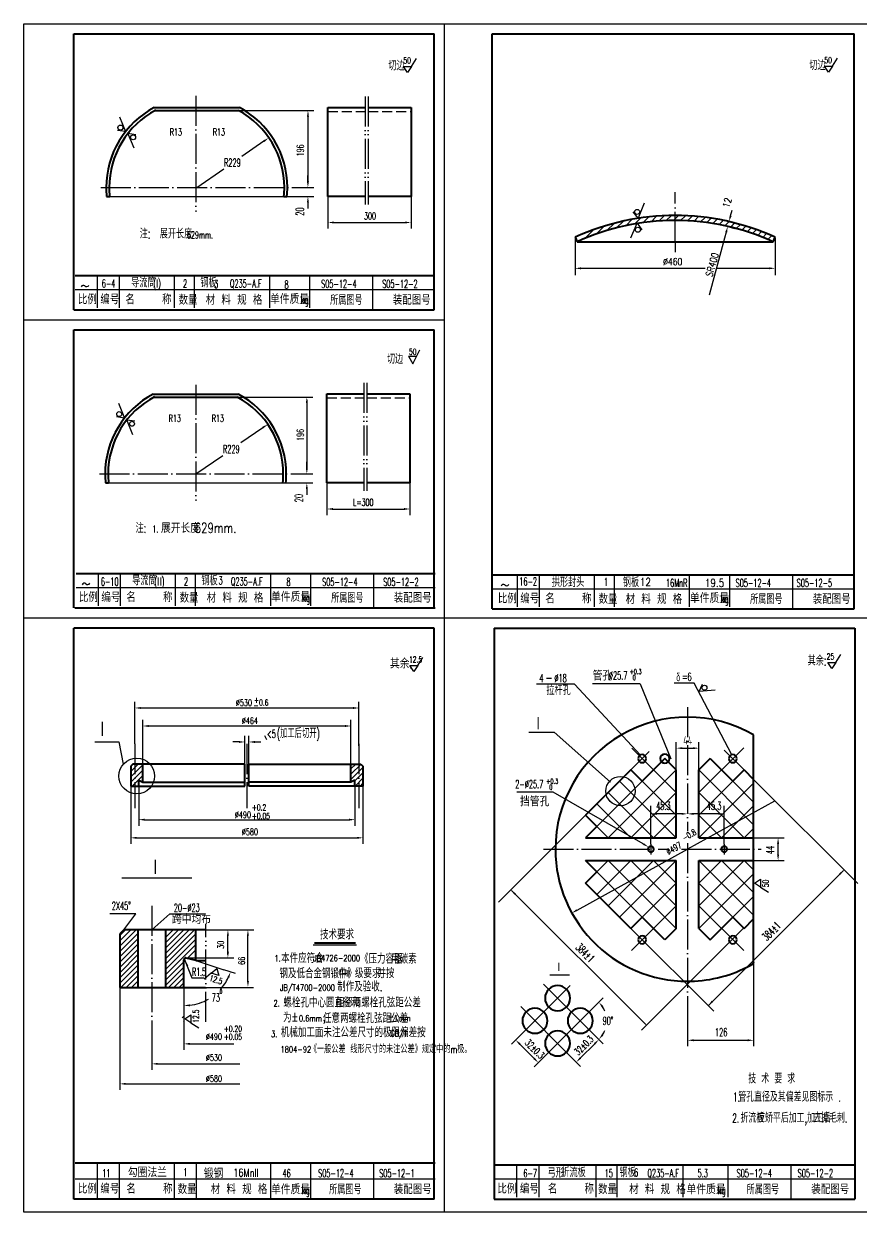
# Model space of a CAD drawing. Extents: x 0 to 2425, y 6 to 1194.
# Drawn here: x 743 to 1161, y 600 to 1194 of the extents above; entities that cross this region are included whole.
import ezdxf
from ezdxf.enums import TextEntityAlignment as Align

# ---------------------------------------------------------------- set-up
doc = ezdxf.new("R2010")
doc.units = 0
doc.header["$MEASUREMENT"] = 0
for name, pattern in [('SDHS', [21, 15, -2, 0, -2, 0, -2]), ('XS', [7, 5, -2]), ('ZHXS', [19, 15, -2, 0, -2])]:
    doc.linetypes.add(name, pattern=pattern)
doc.layers.get('0').update_dxf_attribs({"linetype": 'CONTINUOUS'})
doc.layers.get('Defpoints').update_dxf_attribs({"linetype": 'CONTINUOUS'})
for name, color, linetype in [('1', 7, 'ZHXS'), ('2', 7, 'SDHS'), ('3', 7, 'XS'), ('4', 7, 'CONTINUOUS'), ('5', 7, 'CONTINUOUS'), ('FRAME', 1, 'CONTINUOUS')]:
    doc.layers.add(name, color=color, linetype=linetype)
doc.styles.add('9', font='greekc', dxfattribs={"width": 0.6})
doc.styles.add('HZ', font='txt', dxfattribs={"width": 0.65, "bigfont": 'hztxt'})
doc.styles.add('HZ1', font='txt', dxfattribs={"width": 0.6, "bigfont": 'hztxt'})
doc.styles.add('ROMANC', font='txt', dxfattribs={"width": 0.75, "bigfont": 'hztxt'})
doc.styles.get("Standard").update_dxf_attribs({"font": 'isocp.shx', "width": 0.707, "bigfont": 'hztxt.shx'})
doc.dimstyles.get("Standard").update_dxf_attribs({"dimtxt": 0.18, "dimasz": 0.18, "dimexe": 0.18, "dimexo": 0.0625, "dimgap": 0.09, "dimtad": 0, "dimtih": 1, "dimtoh": 1, "dimdec": 4, "dimzin": 0, "dimdsep": 46, "dimtxsty": 'Standard', "dimcen": 0.09, "dimadec": 0, "dimazin": 0, "dimtfac": 1, "dimtdec": 4, "dimtofl": 0, "dimtmove": 0, "dimatfit": 3, "dimfxl": 0, "dimtolj": 1, "dimtzin": 0, "dimarcsym": 0})

# ---------------------------------------------------------------- blocks, each defined once
blk = doc.blocks.new('*D66')
at = {"color": 0, "lineweight": -2}
for p, q in [((1068.83, 821.04), (1068.83, 834.94)), ((1071.83, 831.94), (1077.15, 831.94)), ((1080.15, 821.04), (1080.15, 834.94))]:
    blk.add_line(p, q, dxfattribs=at)
at = {"color": 0}
for points in [[(1071.83, 832.44), (1071.83, 831.44), (1068.83, 831.94)], [(1077.15, 832.44), (1077.15, 831.44), (1080.15, 831.94)]]:
    blk.add_solid(points, dxfattribs=at)
at = {"layer": 'Defpoints', "color": 0}
for p in [(1080.15, 831.94), (1068.83, 821.04), (1080.15, 821.04)]:
    blk.add_point(p, dxfattribs=at)
at = {"color": 0, "insert": (1074.62, 835.88), "char_height": 4, "attachment_point": 5}
blk.add_mtext('\\A1;44', dxfattribs=at)
blk = doc.blocks.new('TK-10')
at = {"style": '9', "width": 0.6}
blk.add_text('d', height=4, dxfattribs=at).set_placement((1, 1.5))
blk = doc.blocks.new('V0')
for p, q in [((4, 7), (0, 0)), ((0, 0), (-2, 3.5))]:
    blk.add_line(p, q)
blk.add_circle((0, 3.25), 1.25)
blk = doc.blocks.new('BL')
at = {"layer": '5'}
for centre, radius, start, end in [((1.27, -0.34), 1.12, 49.07788, 162.09786), ((2.91, 1.38), 1.26, 223.92906, 329.5545)]:
    blk.add_arc(centre, radius, start, end, dxfattribs=at)
blk = doc.blocks.new('*X58')
at = {"color": 0}
for p, q in [((710.78, 406.72), (714.15, 410.1)), ((715.4, 407.81), (718.58, 410.99)), ((719.79, 408.66), (722.8, 411.67)), ((723.98, 409.32), (726.85, 412.19)), ((728, 409.8), (730.75, 412.56)), ((731.86, 410.13), (734.52, 412.79)), ((735.6, 410.33), (738.17, 412.9)), ((739.21, 410.41), (741.71, 412.9)), ((742.72, 410.38), (745.14, 412.8)), ((746.13, 410.25), (748.49, 412.61)), ((749.44, 410.03), (751.75, 412.34)), ((752.67, 409.73), (754.93, 411.98)), ((755.82, 409.34), (758.03, 411.55)), ((758.9, 408.88), (761.07, 411.05)), ((761.91, 408.35), (764.03, 410.48)), ((694.84, 401.39), (699.22, 405.77)), ((700.59, 403.61), (704.54, 407.55)), ((705.87, 405.35), (709.49, 408.97)), ((764.85, 407.76), (766.94, 409.85)), ((767.72, 407.1), (769.78, 409.16)), ((770.54, 406.38), (772.57, 408.41)), ((773.29, 405.6), (775.3, 407.6)), ((775.99, 404.76), (777.98, 406.75)), ((778.64, 403.88), (780.6, 405.84)), ((781.24, 402.94), (783.18, 404.88)), ((783.79, 401.95), (785.71, 403.87)), ((786.29, 400.91), (788.19, 402.81))]:
    blk.add_line(p, q, dxfattribs=at)
blk = doc.blocks.new('V3Z')
for p, q in [((2, 2.5), (4.5, 6.5)), ((-2, 2.5), (2, 2.5)), ((0, -0.5), (-2, 2.5)), ((2, 2.5), (0, -0.5))]:
    blk.add_line(p, q)
at = {"style": 'HZ', "width": 0.6}
blk.add_text('12.5', height=3, dxfattribs=at).set_placement((-2.5, 4))
blk = doc.blocks.new('*X55')
at = {"color": 0}
for p, q in [((582, 547.53), (584.47, 550)), ((582, 544.88), (587.06, 549.94)), ((582, 542.23), (588, 548.23)), ((584, 541.57), (588, 545.57)), ((584.08, 539), (588, 542.92)), ((586.73, 539), (588, 540.27))]:
    blk.add_line(p, q, dxfattribs=at)
blk = doc.blocks.new('*X56')
at = {"color": 0}
for p, q in [((472, 546.25), (475.75, 550)), ((472, 548.9), (473.1, 550)), ((472, 543.59), (478, 549.59)), ((472, 540.94), (478, 546.94)), ((472.71, 539), (478, 544.29)), ((477.57, 541.21), (478, 541.64)), ((475.36, 539), (476, 539.64))]:
    blk.add_line(p, q, dxfattribs=at)

msp = doc.modelspace()

# ---------------------------------------------------------------- linework, layer by layer
for p, q in [((743, 1194), (1584, 1194)), ((743, 897), (743, 1194)), ((953, 1194), (953, 897)), ((936.57651, 1172.66745), (939.07651, 1176.66745)), ((1146.82921, 1172.81408), (1149.32921, 1176.81408)), ((934.57651, 1169.66745), (932.57651, 1172.66745)), ((932.57651, 1172.66745), (936.57651, 1172.66745)), ((936.57651, 1172.66745), (934.57651, 1169.66745)), ((1144.82921, 1169.81408), (1142.82921, 1172.81408)), ((1142.82921, 1172.81408), (1146.82921, 1172.81408)), ((1146.82921, 1172.81408), (1144.82921, 1169.81408)), ((850.27847, 1150.62932), (887.87731, 1150.62932)), ((884.91418, 1149.12932), (884.91418, 1115.17489)), ((862.95248, 1135.32104), (851.93242, 1127.71565)), ((829.41418, 1112.17489), (842.90332, 1121.4843)), ((884.91418, 1115.17489), (884.91418, 1118.17489)), ((829.32418, 1112.17489), (829.50418, 1112.17489)), ((829.41418, 1112.08489), (829.41418, 1112.26489)), ((879.41418, 1112.17489), (887.91418, 1112.17489)), ((879.41418, 1112.17489), (887.91418, 1112.17489)), ((784.38849, 1107.67489), (874.43987, 1107.67489)), ((874.43987, 1107.67489), (872.91418, 1107.67489)), ((874.43987, 1107.67489), (887.91418, 1107.67489)), ((894.91418, 1107.67489), (894.91418, 1091.67489)), ((936.41418, 1107.67489), (936.41418, 1091.67489)), ((884.91418, 1104.67489), (884.91418, 1101.67489)), ((897.91418, 1094.67489), (933.41418, 1094.67489)), ((1093.01147, 1086.8633), (1085.30065, 1058.27265)), ((779.65708, 1067.94735), (779.65708, 1052)), ((790.65708, 1067.94735), (790.65708, 1052)), ((818.15708, 1067.94735), (818.15708, 1052)), ((828.15708, 1067.94735), (828.15708, 1052)), ((865.65708, 1067.94735), (865.65708, 1052)), ((885.65708, 1067.94735), (885.65708, 1052)), ((917.15708, 1067.94735), (917.15708, 1051)), ((948, 1060.94735), (768.65708, 1060.94735)), ((743, 1046), (953, 1046)), ((935.10151, 1027.83174), (938.86483, 1027.83174)), ((935.10151, 1027.83174), (937.36483, 1024.06543)), ((937.36483, 1024.06543), (940.86483, 1031.06543)), ((850.10643, 1007.43316), (887.36483, 1007.43316)), ((884.36483, 1005.93316), (884.36483, 971.97872)), ((862.40313, 992.12488), (851.38307, 984.51948)), ((828.86483, 968.97872), (842.35397, 978.28813)), ((884.36483, 971.97872), (884.36483, 974.97872)), ((828.77483, 968.97872), (828.95483, 968.97872)), ((828.86483, 968.88872), (828.86483, 969.06872)), ((878.86483, 968.97872), (887.36483, 968.97872)), ((878.86483, 968.97872), (887.36483, 968.97872)), ((783.83914, 964.47872), (873.89052, 964.47872)), ((873.89052, 964.47872), (887.36483, 964.47872)), ((894.36483, 964.47872), (894.36483, 948.47872)), ((935.86483, 964.47872), (935.86483, 948.47872)), ((884.36483, 961.47872), (884.36483, 958.47872)), ((897.36483, 951.47872), (932.86483, 951.47872)), ((780.15708, 919.06762), (780.15708, 903.12027)), ((791.15708, 919.06762), (791.15708, 903.12027)), ((818.65708, 919.06762), (818.65708, 903.12027)), ((828.65708, 919.06762), (828.65708, 903.12027)), ((866.15708, 919.06762), (866.15708, 903.12027)), ((886.15708, 919.06762), (886.15708, 903.12027)), ((917.65708, 919.06762), (917.65708, 902.12027)), ((989.38569, 918.44735), (989.38569, 902.5)), ((1000.38569, 918.44735), (1000.38569, 902.5)), ((1027.88569, 918.44735), (1027.88569, 902.5)), ((1037.88569, 918.44735), (1037.88569, 902.5)), ((1075.38569, 918.44735), (1075.38569, 902.5)), ((1095.38569, 918.44735), (1095.38569, 902.5)), ((1126.88569, 918.44735), (1126.88569, 901.5)), ((948.5, 912.06762), (769.15708, 912.06762)), ((1157.7286, 911.44735), (977, 911.44735)), ((743, 600), (743, 897)), ((953, 897), (953, 600)), ((1146.49118, 871.76712), (1144.49118, 874.76712)), ((1144.49118, 874.76712), (1148.49118, 874.76712)), ((1148.49118, 874.76712), (1146.49118, 871.76712)), ((1148.49118, 874.76712), (1150.99118, 878.76712)), ((1018.02671, 863.94325), (998.99118, 863.94325)), ((1003.99118, 866.94325), (1006.49118, 866.94325)), ((1051, 828.5), (1018.02671, 863.94325)), ((1027.06858, 864.23614), (1050.87174, 864.23614)), ((1066.29879, 826.40519), (1050.99118, 863.94325)), ((1077.83505, 864.44555), (1067.83505, 864.44555)), ((1096.5, 829), (1077.83505, 864.44555)), ((798.40389, 834.02702), (798.40389, 855.02702)), ((801.40389, 852.02702), (907.40389, 852.02702)), ((910.40389, 833.02702), (910.40389, 855.02702)), ((802.40389, 824.02702), (802.40389, 846.02702)), ((906.40389, 824.02702), (906.40389, 846.02702)), ((805.40389, 843.02702), (903.40389, 843.02702)), ((853.40389, 824.02702), (853.40389, 838.02702)), ((855.40389, 824.02702), (855.40389, 838.02702)), ((864.40389, 836.02702), (863.40389, 838.02702)), ((995.30519, 839.94325), (1007.80519, 839.94325)), ((1036, 815), (1007.80519, 839.94325)), ((778.40389, 835.02702), (790.40389, 835.02702)), ((790.40389, 835.02702), (792.63466, 823.87318)), ((850.40389, 835.02702), (847.40389, 835.02702)), ((858.40389, 835.02702), (861.40389, 835.02702)), ((1046.62391, 831.93793), (1068.83432, 809.72752)), ((1080.14803, 809.72752), (1102.55169, 832.13117)), ((1055.3993, 830.23361), (1046.20691, 821.04123)), ((1092.81668, 831), (1102.77545, 821.04123)), ((906.40389, 815.02702), (906.40389, 824.02702)), ((906.40389, 815.02702), (906.40389, 824.02702)), ((1068.83432, 821.04123), (1034.8932, 787.1001)), ((1107.49118, 793.69808), (1080.14803, 821.04123)), ((796.40389, 814.02702), (796.40389, 784.12956)), ((1051.86376, 815.38437), (1029.23634, 792.75695)), ((1040.55005, 815.38437), (1068.83432, 787.1001)), ((1051.86376, 815.38437), (1068.83432, 798.41381)), ((1080.14803, 798.41381), (1097.1186, 815.38437)), ((1080.14803, 787.1001), (1107.49118, 814.44325)), ((1107.49118, 805.01179), (1097.1186, 815.38437)), ((1107.49118, 816.3255), (1159.46784, 764.34884)), ((800.40389, 813.66663), (800.40389, 793.20566)), ((908.40389, 813.02702), (908.40389, 793.20566)), ((912.40389, 813.02702), (912.40389, 784.12956)), ((1034.8932, 809.72752), (1057.52062, 787.1001)), ((1068.83432, 809.72752), (1046.20691, 787.1001)), ((1102.77545, 787.1001), (1080.14803, 809.72752)), ((1029.23634, 804.07066), (1046.20691, 787.1001)), ((1056.18598, 783.96123), (1056.18598, 803.13011)), ((1117.95153, 805.42137), (1074.49118, 781.44325)), ((1091.46174, 787.1001), (1107.49118, 803.12954)), ((1092.79637, 783.96123), (1092.79637, 803.13011)), ((803.40389, 796.20566), (905.40389, 796.20566)), ((1023.57949, 798.41381), (980.11807, 754.95239)), ((1057.52062, 787.1001), (1068.83432, 798.41381)), ((1071.49118, 799.11213), (1059.18598, 799.11213)), ((1089.79637, 799.11213), (1077.49118, 799.11213)), ((1080.14803, 798.41381), (1091.46174, 787.1001)), ((1029.23634, 792.75695), (1034.8932, 787.1001)), ((1102.77545, 787.1001), (1107.49118, 791.81583)), ((799.40389, 787.12956), (909.40389, 787.12956)), ((1102.77545, 787.1001), (1122.7196, 787.1001)), ((1102.77545, 787.1001), (1122.7196, 787.1001)), ((1019.32978, 751.00937), (1074.49118, 781.44325)), ((1056.18598, 783.96123), (1056.18598, 778.7806)), ((1092.79637, 783.96123), (1092.79637, 778.7806)), ((1119.7196, 778.78639), (1119.7196, 784)), ((1029.23634, 770.12954), (1034.8932, 775.78639)), ((1046.20691, 775.78639), (1029.23634, 758.81583)), ((1034.8932, 775.78639), (1068.83432, 741.84527)), ((1057.52062, 775.78639), (1034.8932, 753.15897)), ((1068.83432, 775.78639), (1040.55005, 747.50212)), ((1046.20691, 775.78639), (1068.83432, 753.15897)), ((1057.52062, 775.78639), (1068.83432, 764.47268)), ((1080.14803, 775.78639), (1107.49118, 748.44325)), ((1102.77545, 775.78639), (1080.14803, 753.15897)), ((1091.46174, 775.78639), (1080.14803, 764.47268)), ((1091.46174, 775.78639), (1107.49118, 759.75695)), ((1102.77545, 775.78639), (1107.49118, 771.07066)), ((1102.77545, 775.78639), (1122.7196, 775.78639)), ((791.94415, 767.15878), (826.94415, 767.15878)), ((1029.23634, 770.12954), (1051.86376, 747.50212)), ((1107.49118, 769.18841), (1080.14803, 741.84527)), ((1085.09295, 703.54501), (1152.38941, 770.84148)), ((1107.99118, 764.44325), (1110.99118, 766.44325)), ((1110.99118, 766.44325), (1110.99118, 762.44325)), ((986.57339, 760.82193), (1053.61986, 693.77546)), ((1068.83432, 764.47268), (1051.86376, 747.50212)), ((1080.14803, 764.47268), (1097.1186, 747.50212)), ((1110.99118, 762.44325), (1107.99118, 764.44325)), ((1110.99118, 762.44325), (1114.99118, 759.94325)), ((1107.49118, 757.8747), (1097.1186, 747.50212)), ((798.94415, 749.15878), (785.94415, 749.15878)), ((792.94415, 741.15878), (798.94415, 749.15878)), ((806.94415, 741.15878), (815.94415, 749.15878)), ((815.94415, 749.15878), (833.5, 749.15878)), ((1068.83432, 753.15897), (1046.43067, 730.75532)), ((1080.14803, 753.15897), (1102.55169, 730.75532)), ((833.94415, 741.15878), (857.94415, 741.15878)), ((842.94415, 741.15878), (847.94415, 741.15878)), ((844.94415, 728.82545), (844.94415, 738.15878)), ((854.94415, 715.5445), (854.94415, 738.15878)), ((1046.20691, 741.84527), (1087.55217, 700.5)), ((1102.54703, 742.07369), (1051.47334, 691)), ((887.53285, 733.72892), (909.19427, 733.72892)), ((822.94415, 727.15878), (826.94415, 717.15878)), ((823.94415, 727.15878), (847.94415, 727.15878)), ((827.94415, 726.15878), (842.94415, 721.15878)), ((1107.49118, 725.05847), (1107.7252, 724.82445)), ((836.58639, 719.55027), (833.02614, 716.45598)), ((836.58639, 719.55027), (839.37611, 721.83444)), ((840.41161, 718.38078), (836.58639, 719.55027)), ((839.37611, 721.83444), (840.41161, 718.38078)), ((848.69415, 719.24211), (842.94415, 721.15878)), ((1107.49118, 724.28557), (1107.49118, 682.94325)), ((826.94415, 717.15878), (832.94415, 717.15878)), ((1015.94236, 713.35417), (993.66849, 691.08031)), ((1026.90251, 689.66609), (1002.50733, 714.06128)), ((1005.70896, 718.63297), (1015.53622, 718.63297)), ((790.94415, 712.28445), (790.94415, 661.15878)), ((822.94415, 712.28445), (822.94415, 681.15878)), ((833.72801, 712.28445), (857.80395, 712.28445)), ((1032.34424, 707.12864), (1027.25607, 702.04046)), ((991.19362, 702.74757), (1015.5888, 678.35238)), ((1004.9822, 679.7666), (1027.25607, 702.04046)), ((822.94415, 697.15878), (822.94415, 697.15878)), ((823.44415, 696.65878), (826.44415, 698.65878)), ((826.44415, 694.65878), (823.44415, 696.65878)), ((826.44415, 698.65878), (826.44415, 694.65878)), ((1074.49118, 695.44325), (1074.49118, 682.94325)), ((826.44415, 694.65878), (830.44415, 692.15878)), ((993.66849, 691.08031), (986.55022, 683.96203)), ((1026.90251, 689.66609), (1032.35657, 684.21203)), ((806.94415, 686.15878), (806.94415, 671.15878)), ((825.94415, 684.15878), (847.94415, 684.15878)), ((990.79286, 683.96203), (997.86393, 676.89097)), ((1021.04286, 677.14097), (1028.11393, 684.21203)), ((1077.49118, 685.94325), (1104.49118, 685.94325)), ((1004.9822, 679.7666), (997.86393, 672.64833)), ((1015.5888, 678.35238), (1021.04286, 672.89833)), ((809.94415, 674.15878), (850.94415, 674.15878)), ((793.94415, 664.15878), (850.94415, 664.15878)), ((779.65708, 624.44735), (779.65708, 606.5)), ((790.65708, 624.44735), (790.65708, 606.5)), ((818.15708, 624.44735), (818.15708, 606.5)), ((829.15708, 624.44735), (829.15708, 606.5)), ((866.15708, 624.44735), (866.15708, 606.5)), ((886.15708, 624.44735), (886.15708, 606.5)), ((917.65708, 624.44735), (917.65708, 606.5)), ((1158, 623.44735), (978.15708, 623.44735)), ((989.15708, 623.44735), (989.15708, 607.5)), ((1000.15708, 623.44735), (1000.15708, 607.5)), ((1028.65708, 623.44735), (1028.65708, 607.5)), ((1039.15708, 623.44735), (1039.15708, 607.5)), ((1072.15708, 623.44735), (1072.15708, 607.5)), ((1094.65708, 623.44735), (1094.65708, 607.5)), ((1126.15708, 623.44735), (1126.15708, 606.5)), ((948.5, 616.44735), (768.65708, 616.44735)), ((1158, 616.44735), (978.15708, 616.44735)), ((1158, 616.44735), (978.15708, 616.44735)), ((1584, 600), (743, 600))]:
    msp.add_line(p, q)
at = {"color": 0, "linetype": 'ByBlock'}
for p, q in [((1095.99644, 1098.00337), (1096.7729, 1100.90115)), ((1093.40736, 1092.96888), (1097.94512, 1091.75299)), ((1094.74313, 1095.23337), (1098.60073, 1094.19973)), ((1018.30065, 1087.21015), (1018.30065, 1068.27265)), ((1093.78793, 1089.76107), (1093.01147, 1086.8633)), ((1118.30065, 1087.21015), (1118.30065, 1068.27265)), ((1021.30065, 1071.77265), (1083.30065, 1071.77265)), ((1089.30065, 1071.77265), (1115.30065, 1071.77265))]:
    msp.add_line(p, q, dxfattribs=at)
at = {"color": 0}
for p, q in [((1007.30792, 810), (989.27481, 810)), ((1052.39986, 784.04867), (1007.30792, 810)), ((790.94415, 732.99063), (799.1123, 741.15878)), ((790.94415, 735.64228), (796.46065, 741.15878)), ((790.94415, 738.29393), (793.809, 741.15878)), ((790.94415, 730.33897), (799.94415, 739.33897)), ((790.94415, 727.68732), (799.94415, 736.68732)), ((813.94415, 726.82247), (828.28046, 741.15878)), ((813.94415, 729.47412), (825.62881, 741.15878)), ((813.94415, 732.12577), (822.97716, 741.15878)), ((813.94415, 734.77742), (820.32551, 741.15878)), ((813.94415, 737.42907), (817.67386, 741.15878)), ((813.94415, 724.17082), (828.94415, 739.17082)), ((790.94415, 725.03567), (799.94415, 734.03567)), ((790.94415, 722.38402), (799.94415, 731.38402)), ((813.94415, 721.51917), (828.94415, 736.51917)), ((813.94415, 718.86752), (828.94415, 733.86752)), ((824.69848, 726.9702), (828.94415, 731.21587)), ((790.94415, 719.73237), (799.94415, 728.73237)), ((790.94415, 717.08072), (799.94415, 726.08072)), ((813.94415, 716.21587), (822.94415, 725.21587)), ((790.94415, 714.42907), (799.94415, 723.42907)), ((790.94415, 711.77742), (799.94415, 720.77742)), ((813.94415, 713.56422), (822.94415, 722.56422)), ((815.31603, 712.28445), (822.94415, 719.91257)), ((794.10283, 712.28445), (799.94415, 718.12577)), ((796.75448, 712.28445), (799.94415, 715.47412)), ((799.40613, 712.28445), (799.94415, 712.82247)), ((817.96769, 712.28445), (822.94415, 717.26092)), ((820.61934, 712.28445), (822.94415, 714.60927)), ((822.14531, 697.15878), (822.94415, 697.95762)), ((822.79696, 695.15878), (822.94415, 695.30597))]:
    msp.add_line(p, q, dxfattribs=at)
at = {"const_width": 0.5}
for points in [[(768, 1189), (948, 1189)], [(873.89052, 964.47872), (872.36483, 964.47872)], [(978, 606.5), (1158, 606.5)], [(978, 606.5), (1158, 606.5)]]:
    msp.add_lwpolyline(points, dxfattribs=at)
for points in [[(808.54988, 1150.62932, 0, 0.5, 0), (809.91418, 1147.67489, 0, 0, 0), (814.91418, 1137.17489, 0, 0, 0), (821.91418, 1137.17489, 0, 0, 0)], [(850.27847, 1150.62932, 0, 0.5, 0), (848.91418, 1147.67489, 0, 0, 0), (843.91418, 1137.17489, 0, 0, 0), (836.91418, 1137.17489, 0, 0, 0)], [(808.00053, 1007.43316, 0, 0.5, 0), (809.36483, 1004.47872, 0, 0, 0), (814.36483, 993.97872, 0, 0, 0), (821.36483, 993.97872, 0, 0, 0)], [(849.72912, 1007.43316, 0, 0.5, 0), (848.36483, 1004.47872, 0, 0, 0), (843.36483, 993.97872, 0, 0, 0), (836.36483, 993.97872, 0, 0, 0)], [(824.94415, 723.15878, 0.5, 0, 0), (822.94415, 727.15878, 0, 0, 0)]]:
    msp.add_lwpolyline(points, format="xyseb")
msp.add_lwpolyline([(1584, 897), (743, 897)])
for centre, radius in [((799.40389, 818.02702), 8.94427), ((1041, 810.5), 7.30091)]:
    msp.add_circle(centre, radius)
for centre, radius, start, end in [((822.94415, 727.82545), 24.58545, 317.59706426, 334.56928156), ((822.94415, 727.82545), 24.58545, 276.99576961, 299.88071051), ((1020.89211, 695.6765), 13.19577, 21.7717204, 31.94583852), ((1020.89211, 695.6765), 13.19577, 328.05416148, 338.2282796)]:
    msp.add_arc(centre, radius, start, end)
for points in [[(885.41418, 1147.52382), (884.41418, 1147.52382), (884.91418, 1150.52382)], [(862.66848, 1135.73256), (863.23649, 1134.90953), (865.42156, 1137.02505)], [(885.41418, 1115.17489), (884.41418, 1115.17489), (884.91418, 1112.17489)], [(885.41418, 1115.17489), (884.41418, 1115.17489), (884.91418, 1112.17489)], [(885.41418, 1104.67489), (884.41418, 1104.67489), (884.91418, 1107.67489)], [(897.91418, 1094.17489), (897.91418, 1095.17489), (894.91418, 1094.67489)], [(933.41418, 1094.17489), (933.41418, 1095.17489), (936.41418, 1094.67489)], [(884.86483, 1004.43316), (883.86483, 1004.43316), (884.36483, 1007.43316)], [(862.11913, 992.53639), (862.68714, 991.71336), (864.87221, 993.82889)], [(884.86483, 971.97872), (883.86483, 971.97872), (884.36483, 968.97872)], [(884.86483, 971.97872), (883.86483, 971.97872), (884.36483, 968.97872)], [(884.86483, 961.47872), (883.86483, 961.47872), (884.36483, 964.47872)], [(897.36483, 950.97872), (897.36483, 951.97872), (894.36483, 951.47872)], [(932.86483, 950.97872), (932.86483, 951.97872), (935.86483, 951.47872)], [(801.40389, 851.52702), (801.40389, 852.52702), (798.40389, 852.02702)], [(907.40389, 851.52702), (907.40389, 852.52702), (910.40389, 852.02702)], [(805.40389, 842.52702), (805.40389, 843.52702), (802.40389, 843.02702)], [(903.40389, 842.52702), (903.40389, 843.52702), (906.40389, 843.02702)], [(850.40389, 834.52702), (850.40389, 835.52702), (853.40389, 835.02702)], [(858.40389, 834.52702), (858.40389, 835.52702), (855.40389, 835.02702)], [(803.40389, 795.70566), (803.40389, 796.70566), (800.40389, 796.20566)], [(905.40389, 795.70566), (905.40389, 796.70566), (908.40389, 796.20566)], [(1059.18598, 799.61213), (1059.18598, 798.61213), (1056.18598, 799.11213)], [(1071.49118, 799.61213), (1071.49118, 798.61213), (1074.49118, 799.11213)], [(1077.49118, 799.61213), (1077.49118, 798.61213), (1074.49118, 799.11213)], [(1089.79637, 799.61213), (1089.79637, 798.61213), (1092.79637, 799.11213)], [(799.40389, 786.62956), (799.40389, 787.62956), (796.40389, 787.12956)], [(909.40389, 786.62956), (909.40389, 787.62956), (912.40389, 787.12956)], [(1120.2196, 784.1001), (1119.2196, 784.1001), (1119.7196, 787.1001)], [(1120.2196, 778.78639), (1119.2196, 778.78639), (1119.7196, 775.78639)], [(1150.91454, 768.6595), (1150.20743, 769.3666), (1152.6823, 771.13437)], [(988.04827, 758.63995), (988.75537, 759.34705), (986.2805, 761.11482)], [(1019.57132, 750.57158), (1019.08825, 751.44716), (1016.70305, 749.56014)], [(845.44415, 738.15878), (844.44415, 738.15878), (844.94415, 741.15878)], [(855.44415, 738.15878), (854.44415, 738.15878), (854.94415, 741.15878)], [(845.44415, 730.15878), (844.44415, 730.15878), (844.94415, 727.15878)], [(844.68359, 717.45474), (845.61121, 717.08122), (846.26796, 720.05084)], [(855.44415, 715.5445), (854.44415, 715.5445), (854.94415, 712.5445)], [(825.90805, 703.9221), (825.96907, 702.92396), (822.94415, 703.23999)], [(1031.69791, 702.34754), (1032.48081, 702.96968), (1030.22292, 705.00732)], [(1087.27493, 705.01989), (1086.56782, 705.72699), (1084.80005, 703.25212)], [(825.94415, 683.65878), (825.94415, 684.65878), (822.94415, 684.15878)], [(990.43931, 683.60848), (991.14642, 684.31559), (988.67154, 686.08335)], [(1028.46748, 683.85848), (1027.76038, 684.56559), (1030.23525, 686.33335)], [(1031.69791, 689.00546), (1032.48081, 688.38332), (1030.22292, 686.34568)], [(1077.49118, 685.44325), (1077.49118, 686.44325), (1074.49118, 685.94325)], [(1104.49118, 685.44325), (1104.49118, 686.44325), (1107.49118, 685.94325)], [(997.51038, 676.53741), (998.21748, 677.24452), (999.98525, 674.76965)], [(1021.39642, 676.78741), (1020.68931, 677.49452), (1018.92154, 675.01965)], [(809.94415, 673.65878), (809.94415, 674.65878), (806.94415, 674.15878)], [(793.94415, 663.65878), (793.94415, 664.65878), (790.94415, 664.15878)]]:
    msp.add_solid(points)
at = {"color": 0, "linetype": 'ByBlock'}
for points in [[(1096.47941, 1097.87396), (1095.51348, 1098.13278), (1095.21999, 1095.1056)], [(1094.27089, 1089.63167), (1093.30496, 1089.89048), (1094.56438, 1092.65885)], [(1021.30065, 1071.27265), (1021.30065, 1072.27265), (1018.30065, 1071.77265)], [(1115.30065, 1071.27265), (1115.30065, 1072.27265), (1118.30065, 1071.77265)]]:
    msp.add_solid(points, dxfattribs=at)
at = {"color": 0}
msp.add_solid([(1052.64927, 784.48203), (1052.15046, 783.61532), (1055, 782.55224)], dxfattribs=at)
at = {"layer": '1'}
for p, q in [((828.86483, 1158.04761), (828.86483, 1100.04761)), ((781.41418, 1112.17489), (879.41418, 1112.17489)), ((1068.30065, 1085), (1068.30065, 1109.77265)), ((1068.30065, 1085), (1068.30065, 1079.77265)), ((828.86483, 1013.47872), (828.86483, 955.47872)), ((780.86483, 968.97872), (878.86483, 968.97872)), ((1074.49118, 852.5), (1074.49118, 790.44325)), ((798.40389, 834.02702), (798.40389, 802.02702)), ((854.40389, 834.02702), (854.40389, 802.02702)), ((854.40389, 834.02702), (854.40389, 802.02702)), ((910.40389, 834.02702), (910.40389, 802.02702)), ((1074.49118, 784.44325), (1074.49118, 695.5)), ((1002.49118, 781.44325), (1064.49118, 781.44325)), ((1071.49118, 781.44325), (1111.30861, 781.44325)), ((806.94415, 753.15878), (806.94415, 686.15878))]:
    msp.add_line(p, q, dxfattribs=at)
at = {"layer": '2'}
for p, q in [((913.41418, 1157.67489), (913.41418, 1103.67489)), ((914.91418, 1157.67489), (914.91418, 1103.67489)), ((912.86483, 1014.47872), (912.86483, 960.47872)), ((914.36483, 1014.47872), (914.36483, 960.47872)), ((833.94415, 695.15878), (833.94415, 744.15878))]:
    msp.add_line(p, q, dxfattribs=at)
at = {"layer": '3'}
for p, q in [((894.91418, 1150.17489), (913.41418, 1150.17489)), ((914.91418, 1150.17489), (936.41418, 1150.17489)), ((894.36483, 1006.97872), (912.86483, 1006.97872)), ((914.36483, 1006.97872), (935.86483, 1006.97872))]:
    msp.add_line(p, q, dxfattribs=at)
at = {"layer": 'Defpoints', "color": 0, "linetype": 'ByBlock'}
for p in [(1093.34699, 1092.98505), (1094.68276, 1095.24955), (1095.21999, 1095.1056), (1018.30065, 1087.27265), (1118.30065, 1087.27265), (1118.30065, 1071.77265)]:
    msp.add_point(p, dxfattribs=at)
at = {"layer": 'FRAME', "lineweight": 40}
for p, q in [((768, 1051), (768, 1189)), ((768, 1189), (948, 1189)), ((948, 1051), (948, 1189)), ((977, 1189), (1157.7286, 1189)), ((977, 901.5), (977, 1189)), ((1157.7286, 901.5), (1157.7286, 1189)), ((808.17258, 1152.12932), (850.65578, 1152.12932)), ((808.17258, 1150.62932), (850.27847, 1150.62932)), ((894.91418, 1107.67489), (894.91418, 1152.17489)), ((894.91418, 1152.17489), (913.41418, 1152.17489)), ((914.91418, 1152.17489), (936.41418, 1152.17489)), ((936.41418, 1152.17489), (936.41418, 1107.67489)), ((784.38849, 1107.67489), (785.91418, 1107.67489)), ((872.91418, 1107.67489), (874.43987, 1107.67489)), ((913.41418, 1107.67489), (894.91418, 1107.67489)), ((936.41418, 1107.67489), (914.91418, 1107.67489)), ((1018.30065, 1087.27265), (1019.34231, 1085)), ((1117.25898, 1085), (1118.30065, 1087.27265)), ((1019.34231, 1085), (1117.25898, 1085)), ((948, 1067.94735), (768.65708, 1067.94735)), ((768, 1051), (948, 1051)), ((768, 1041), (948, 1041)), ((768, 902), (768, 1041)), ((948, 902), (948, 1041)), ((807.62323, 1008.93316), (850.10643, 1008.93316)), ((807.62323, 1007.43316), (849.72912, 1007.43316)), ((894.36483, 1008.97872), (912.86483, 1008.97872)), ((894.36483, 964.47872), (894.36483, 1008.97872)), ((914.36483, 1008.97872), (935.86483, 1008.97872)), ((935.86483, 1008.97872), (935.86483, 964.47872)), ((783.83914, 964.47872), (785.36483, 964.47872)), ((912.86483, 964.47872), (894.36483, 964.47872)), ((935.86483, 964.47872), (914.36483, 964.47872)), ((948.5, 919.06762), (769.15708, 919.06762)), ((1157.7286, 918.44735), (977, 918.44735)), ((768.5, 902), (948.5, 902)), ((977, 901.5), (1157.7286, 901.5)), ((948, 892), (768, 892)), ((768, 606.5), (768, 892)), ((948, 606.5), (948, 892)), ((978, 892), (978, 606.5)), ((978, 892), (1158, 892)), ((1158, 892), (1158, 606.5)), ((1107.49118, 724.28557), (1107.49118, 838.60092)), ((1063.17747, 826.69808), (1051.86376, 815.38437)), ((1068.83432, 821.04123), (1063.17747, 826.69808)), ((1085.80489, 826.69808), (1080.14803, 821.04123)), ((1085.80489, 826.69808), (1097.1186, 815.38437)), ((797.40389, 824.02702), (796.40389, 823.02702)), ((796.40389, 823.02702), (796.40389, 813.02702)), ((853.40389, 824.02702), (797.40389, 824.02702)), ((802.40389, 815.02702), (802.40389, 824.02702)), ((853.40389, 813.02702), (853.40389, 824.02702)), ((855.40389, 824.02702), (911.40389, 824.02702)), ((855.40389, 813.02702), (855.40389, 824.02702)), ((906.40389, 815.02702), (906.40389, 824.02702)), ((911.40389, 824.02702), (912.40389, 823.02702)), ((912.40389, 823.02702), (912.40389, 813.02702)), ((1046.20691, 821.04123), (1023.57949, 798.41381)), ((1051.86376, 815.38437), (1046.20691, 821.04123)), ((1068.83432, 787.1001), (1068.83432, 821.04123)), ((1080.14803, 787.1001), (1080.14803, 821.04123)), ((1097.1186, 815.38437), (1102.77545, 821.04123)), ((1102.77545, 821.04123), (1107.49118, 816.3255)), ((800.40389, 816.02702), (802.40389, 815.02702)), ((800.40389, 813.02702), (800.40389, 816.02702)), ((802.40389, 815.02702), (853.40389, 815.02702)), ((906.40389, 815.02702), (855.40389, 815.02702)), ((908.40389, 816.02702), (906.40389, 815.02702)), ((908.40389, 813.02702), (908.40389, 816.02702)), ((796.40389, 813.02702), (853.40389, 813.02702)), ((912.40389, 813.02702), (855.40389, 813.02702)), ((1023.57949, 798.41381), (1029.23634, 792.75695)), ((1029.23634, 792.75695), (1023.57949, 787.1001)), ((1023.57949, 787.1001), (1068.83432, 787.1001)), ((1080.14803, 787.1001), (1107.49118, 787.1001)), ((1023.57949, 775.78639), (1068.83432, 775.78639)), ((1029.23634, 770.12954), (1023.57949, 775.78639)), ((1068.83432, 741.84527), (1068.83432, 775.78639)), ((1080.14803, 741.84527), (1080.14803, 775.78639)), ((1080.14803, 775.78639), (1107.49118, 775.78639)), ((1023.57949, 764.47268), (1029.23634, 770.12954)), ((1046.20691, 741.84527), (1023.57949, 764.47268)), ((1051.86376, 747.50212), (1046.20691, 741.84527)), ((1063.17747, 736.18841), (1051.86376, 747.50212)), ((1085.80489, 736.18841), (1097.1186, 747.50212)), ((1097.1186, 747.50212), (1102.77545, 741.84527)), ((1102.77545, 741.84527), (1107.49118, 746.561)), ((792.94415, 741.15878), (790.94415, 739.15878)), ((790.94415, 739.15878), (790.94415, 712.28445)), ((833.94415, 741.15878), (792.94415, 741.15878)), ((799.94415, 741.15878), (799.94415, 712.5445)), ((813.94415, 712.28445), (813.94415, 741.15878)), ((828.94415, 725.82545), (828.94415, 741.15878)), ((1068.83432, 741.84527), (1063.17747, 736.18841)), ((1080.14803, 741.84527), (1085.80489, 736.18841)), ((888.26514, 734.62892), (908.60372, 734.62892)), ((823.94415, 727.15878), (822.94415, 726.15878)), ((822.94415, 712.28445), (822.94415, 726.15878)), ((823.94415, 727.15878), (828.94415, 725.90878)), ((828.94415, 725.82545), (833.94415, 725.82545)), ((790.94415, 712.28445), (833.72801, 712.28445)), ((948.5, 624.44735), (768.65708, 624.44735)), ((1158, 623.44735), (978.15708, 623.44735)), ((948, 606.5), (768, 606.5)), ((978, 606.5), (1158, 606.5))]:
    msp.add_line(p, q, dxfattribs=at)
for centre, radius, start, end in [((829.41418, 1112.17489), 45.25, 117.99714736, 180), ((829.41418, 1112.17489), 43.75, 117.99714736, 180), ((829.41418, 1112.17489), 43.75, 0, 61.51698702), ((829.41418, 1112.17489), 45.25, 0, 62.00285264), ((829.41418, 1112.17489), 45.25, 180, 185.70735676), ((829.41418, 1112.17489), 43.75, 180, 185.70735676), ((829.41418, 1112.17489), 43.75, 354.29264324, 0), ((829.41418, 1112.17489), 45.25, 354.29264324, 0), ((1068.30065, 978.18553), 120, 65.37568165, 114.62431835), ((1068.30065, 978.18553), 117.5, 65.37568165, 114.62431835), ((828.86483, 968.97872), 45.25, 117.99714736, 180), ((828.86483, 968.97872), 43.75, 117.99714736, 180), ((828.86483, 968.97872), 43.75, 0, 61.51698702), ((828.86483, 968.97872), 45.25, 0, 62.00285264), ((828.86483, 968.97872), 45.25, 180, 185.70735676), ((828.86483, 968.97872), 43.75, 180, 185.70735676), ((828.86483, 968.97872), 43.75, 354.29264324, 0), ((828.86483, 968.97872), 45.25, 354.29264324, 0), ((1074.49118, 781.44325), 66, 60, 180), ((1051.86376, 826.69808), 2, 0, 180), ((1051.86376, 826.69808), 2, 180, 0), ((1063.17747, 826.69808), 2.3, 0, 180), ((1063.17747, 826.69808), 2.3, 180, 0), ((1097.1186, 826.69808), 2, 0, 180), ((1097.1186, 826.69808), 2, 180, 0), ((1074.49118, 781.44325), 66, 180, 272.96312918), ((1056.18598, 781.44325), 1.5, 0, 180), ((1056.18598, 781.44325), 1.5, 180, 0), ((1092.79637, 781.44325), 1.5, 0, 180), ((1092.79637, 781.44325), 1.5, 180, 0), ((1051.86376, 736.18841), 2, 0, 180), ((1097.1186, 736.18841), 2, 0, 180), ((1051.86376, 736.18841), 2, 180, 0), ((1097.1186, 736.18841), 2, 180, 0), ((823.94415, 726.15878), 1, 90, 180), ((1074.49118, 781.44325), 66, 272.96312918, 300), ((1009.5784, 706.99021), 6.25, 0, 180), ((1009.5784, 706.99021), 6.25, 180, 0), ((998.26469, 695.6765), 6.25, 0, 180), ((1020.89211, 695.6765), 6.25, 0, 180), ((998.26469, 695.6765), 6.25, 180, 0), ((1020.89211, 695.6765), 6.25, 180, 0), ((1009.5784, 684.36279), 6.25, 0, 180), ((1009.5784, 684.36279), 6.25, 180, 0)]:
    msp.add_arc(centre, radius, start, end, dxfattribs=at)

# ---------------------------------------------------------------- block references
for p, rotation in [((793.7999, 1140.08878), 51.75857889317606), ((795.02846, 1139.26099), 231.7585788931761), ((1049.80065, 1096.77265), 8.000000000000872), ((1049.40892, 1094.27937), 185.5076754748922), ((793.25055, 996.89262), 51.75857889317606), ((794.47911, 996.06483), 231.7585788931761), ((1080.26263, 860.30721), 304.160699617587)]:
    msp.add_blockref('V0', p, dxfattribs=dict(rotation=rotation))
for name, p in [('*X58', (328.30065, 685.27265)), ('V3Z', (937.86883, 870.76058)), ('TK-10', (1067.83505, 863.94555)), ('*X56', (324.40389, 274.02702)), ('*X55', (324.40389, 274.02702))]:
    msp.add_blockref(name, p)
at = {"layer": '4'}
for p in [(771.5, 1062.5), (772, 913.62027), (981.2286, 913)]:
    msp.add_blockref('BL', p, dxfattribs=at)

# ---------------------------------------------------------------- texts
for s, height, style, width, p in [('50', 3, 'HZ', 0.6, (932.57651, 1174.16745)), ('切边', 5, 'HZ', 0.6, (1135.32921, 1170.81408)), ('50', 3, 'HZ', 0.6, (1142.82921, 1174.31408)), ('切边', 5, 'HZ', 0.6, (925.07651, 1170.66745)), ('R13', 3.5, 'HZ', 0.6, (815.91418, 1138.17489)), ('R13', 3.5, 'HZ', 0.6, (837.41418, 1138.17489)), ('R229', 4, 'HZ', 0.6, (843.01787, 1122.59997)), ('300', 3.5, 'HZ', 0.6, (912.91418, 1096.17489)), ('注:', 5, 'HZ', 0.6, (800.91418, 1086.67489)), ('展开长度', 5, 'HZ', 0.6, (810.91418, 1086.67489)), ('629mm.', 3.5, 'HZ', 0.6, (824.50262, 1086.67489)), ('%%C460', 3.5, 'HZ', 0.8, (1062.30065, 1073.27265)), ('6-4', 4, 'HZ', 0.6, (781.95552, 1062.21633)), ('导流筒', 5, 'HZ', 0.6, (796.65827, 1062.2367)), ('(I)', 4, 'HZ', 0.6, (807.74344, 1062.22763)), ('2', 4, 'HZ', 0.6, (822.52749, 1062.14619)), ('钢板', 5, 'HZ', 0.6, (831.18633, 1062.19692)), ('3', 4, 'HZ', 0.6, (838.06221, 1061.91309)), ('Q235-A.F', 4, 'HZ', 0.6, (845.94407, 1062.14619)), ('8', 4, 'HZ', 0.6, (873.209, 1061.66745)), ('S05-12-4', 4, 'HZ', 0.6, (891.5, 1062)), ('S05-12-2', 4, 'HZ', 0.6, (922, 1062)), ('比例', 5, 'HZ', 0.7, (770.05592, 1053.8341)), ('编号', 5, 'HZ', 0.7, (781.24662, 1053.8341)), ('名    称', 5, 'HZ', 0.7, (793.74818, 1053.8341)), ('数量', 5, 'HZ', 0.7, (820.33637, 1053.55432)), ('材 料 规 格', 5, 'HZ', 0.7, (833.86339, 1053.55432)), ('单件质量', 5, 'ROMANC', 0.75, (866, 1054)), ('kg', 4, 'HZ', 0.65, (881.25219, 1054)), ('所属图号', 5, 'HZ', 0.6, (896, 1053.5)), ('装配图号', 5, 'HZ', 0.7, (927.30483, 1053.55432)), ('切边', 5, 'HZ', 0.6, (924.36483, 1024.06543)), ('50', 3, 'HZ', 0.6, (935.36483, 1028.56543)), ('R13', 3.5, 'HZ', 0.6, (815.36483, 994.97872)), ('R13', 3.5, 'HZ', 0.6, (836.86483, 994.97872)), ('R229', 4, 'HZ', 0.6, (842.46852, 979.4038)), ('L=300', 3.5, 'HZ', 0.6, (907.36483, 952.97872)), ('注:', 5, 'HZ', 0.6, (798.83886, 939.51994)), ('展开长度', 5, 'ROMANC', 0.75, (811.49762, 939.51994)), ('629mm.', 5, 'ROMANC', 0.75, (828.31661, 939.51994)), ('1.', 3.5, 'HZ', 0.6, (807.26021, 939.74056)), ('6-10', 4, 'HZ', 0.6, (781.5, 913.15929)), ('导流筒', 5, 'HZ', 0.6, (797.15827, 913.35697)), ('(I', 4, 'HZ', 0.6, (808.25999, 913.26646)), ('I)', 4, 'HZ', 0.6, (810.98981, 913.26646)), ('2', 4, 'HZ', 0.6, (823.02749, 913.26646)), ('钢板', 5, 'HZ', 0.6, (831.68633, 913.31719)), ('3', 4, 'HZ', 0.6, (840.2713, 913.76646)), ('Q235-A.F', 4, 'HZ', 0.6, (846.44407, 913.26646)), ('8', 4, 'HZ', 0.6, (874.18562, 913.04203)), ('S05-12-4', 4, 'HZ', 0.6, (892, 913)), ('S05-12-2', 4, 'HZ', 0.6, (922.5, 913)), ('16-2', 4, 'HZ', 0.6, (990.47187, 913.23523)), ('拱形封头', 5, 'HZ', 0.6, (1006.7286, 912.5)), ('1', 4, 'HZ', 0.6, (1032.7286, 913)), ('钢板', 5, 'HZ', 0.6, (1042.2286, 912.5)), ('12', 4, 'HZ', 0.8, (1050.7286, 913)), ('16MnR', 4, 'HZ', 0.6, (1063.7286, 912.5)), ('19.5', 4, 'HZ', 0.8, (1083.17988, 912.55845)), ('S05-12-4', 4, 'HZ', 0.6, (1098.5, 912.5)), ('S05-12-5', 4, 'HZ', 0.6, (1129, 912.5)), ('比例', 5, 'HZ', 0.7, (770.55592, 904.95437)), ('编号', 5, 'HZ', 0.7, (781.74662, 904.95437)), ('名    称', 5, 'HZ', 0.7, (794.24818, 904.95437)), ('数量', 5, 'HZ', 0.7, (820.83637, 904.67459)), ('材 料 规 格', 5, 'HZ', 0.7, (834.36339, 904.67459)), ('单件质量', 5, 'ROMANC', 0.75, (866.5, 905.12027)), ('kg', 4, 'HZ', 0.65, (881.99431, 905.12027)), ('所属图号', 5, 'HZ', 0.6, (896.5, 904.62027)), ('装配图号', 5, 'HZ', 0.7, (927.80483, 904.67459)), ('比例', 5, 'HZ', 0.7, (979.78453, 904.3341)), ('编号', 5, 'HZ', 0.7, (990.97523, 904.3341)), ('名    称', 5, 'HZ', 0.7, (1003.47679, 904.3341)), ('数量', 5, 'HZ', 0.7, (1030.06498, 904.05432)), ('材 料 规 格', 5, 'HZ', 0.7, (1043.59199, 904.05432)), ('单件质量', 5, 'ROMANC', 0.75, (1075.7286, 904.5)), ('所属图号', 5, 'HZ', 0.6, (1105.7286, 904)), ('装配图号', 5, 'HZ', 0.7, (1137.03344, 904.05432)), ('kg', 4, 'HZ', 0.65, (1091.00336, 904.5)), ('25', 3, 'HZ', 0.6, (1143.99118, 876.26712)), ('其余:', 5, 'ROMANC', 0.75, (925.86883, 871.76058)), ('其余:', 5, 'HZ', 0.6, (1134.49118, 873.26712)), ('4', 4, 'HZ', 0.6, (1000.49118, 864.94325)), ('%%C18', 4, 'HZ', 0.6, (1007.99118, 864.94325)), ('管孔', 5, 'ROMANC', 0.75, (1027.11221, 865.73614)), ('%%c25.7', 4, 'HZ', 0.6, (1035.22359, 866.31702)), ('+0.3', 2.5, 'HZ', 0.6, (1045.57838, 868.97312)), ('0', 2.5, 'HZ', 0.6, (1047.07838, 865.97312)), ('=6', 4, 'HZ', 0.6, (1071.80299, 865.64981)), ('拉杆孔', 5, 'HZ', 0.6, (1003.99118, 858.44325)), ('%%C530', 3.2, 'HZ', 0.6, (848.90389, 853.02702)), ('+', 3, 'HZ', 0.6, (858.01778, 854.53347)), ('0.6', 3, 'HZ', 0.6, (860.48922, 853.21533)), ('-', 3, 'HZ', 0.6, (857.74318, 851.89719)), ('I', 7, 'HZ', 0.6, (781.40389, 838.02702)), ('%%C464', 3.2, 'HZ', 0.6, (851.90389, 844.02702)), ('I', 6, 'HZ', 0.6, (999.30519, 841.44325)), ('<5', 4, 'HZ', 0.6, (864.40389, 837.02702)), ('(加工后切开)', 4.5, 'HZ', 0.6, (869.40389, 837.02702)), ('2-%%c25.7', 4, 'HZ', 0.6, (988.47385, 811.94758)), ('+0.3', 2.5, 'HZ', 0.6, (1003.94877, 814.15738)), ('挡管孔', 5, 'ROMANC', 0.75, (990.85687, 802.88207)), ('0', 2.5, 'HZ', 0.6, (1005.44877, 811.15738)), ('+0.2', 3, 'HZ', 0.6, (856.91937, 800.81916)), ('%%C490', 3.2, 'HZ', 0.6, (848.40389, 797.02702)), ('+0.05', 3, 'HZ', 0.6, (856.91937, 796.5352)), ('%%C580', 3.2, 'HZ', 0.6, (851.90389, 788.52702)), ('I', 7, 'HZ', 0.6, (807.94415, 769.15878)), ('2X45%%D', 4, 'HZ', 0.6, (786.94415, 751.15878)), ('跨中均布', 5, 'ROMANC', 0.75, (817, 744)), ('20-%%C23', 4, 'HZ', 0.6, (817.94415, 750.15878)), ('技术要求', 4.5, 'HZ', 0.7, (890.93915, 736.42892)), ('1.', 3.15, 'HZ', 0.7, (868.1549, 725.31938)), ('本件应符合', 4.5, 'HZ', 0.7, (871.50136, 724.61052)), ('JB4726-2000', 3.15, 'HZ', 0.7, (887.56041, 725.40711)), ('《压力容器', 4.5, 'HZ', 0.7, (910.91051, 724.29511)), ('用碳素', 4.5, 'HZ', 0.7, (926.42122, 724.25359)), ('R1', 4, 'HZ', 0.6, (826.94415, 718.15878)), ('.5', 4, 'HZ', 0.6, (830.94415, 718.15878)), ('钢及低合金钢锻件》', 4.5, 'HZ', 0.7, (870.68246, 717.0029)), ('中', 4.5, 'HZ', 0.7, (900.13915, 716.87367)), ('II', 3.15, 'ROMANC', 0.75, (904.1549, 717.85721)), ('级要求.', 4.5, 'HZ', 0.7, (908.40272, 717.1257)), ('并按', 4.5, 'HZ', 0.7, (919.61609, 717.04585)), ('I', 4, 'HZ', 0.6, (1009.78749, 720.63297)), ('JB/T4700-2000', 3.15, 'HZ', 0.7, (870.97552, 710.60323)), ('制作及验收.', 4.5, 'HZ', 0.7, (899.5072, 710.39483)), ('73', 4, 'HZ', 0.6, (836.88217, 705.28247)), ('0', 2, 'HZ', 0.6, (840.88217, 709.28247)), ('螺栓孔中心圆直径和', 4.5, 'HZ', 0.7, (872.66277, 702.41867)), ('相邻两螺栓孔弦距公差', 4.5, 'HZ', 0.7, (898.76277, 702.41867)), ('2.', 3.15, 'HZ', 0.7, (867.71277, 702.86867)), ('为', 4.5, 'HZ', 0.7, (872.4986, 694.91475)), ('+', 4.5, 'HZ', 0.7, (876.58798, 695.78336)), ('-', 4.5, 'HZ', 0.7, (876.58798, 693.53336)), ('0.6mm', 3.15, 'HZ', 0.7, (880.4111, 695.29569)), ('任意两螺栓孔弦距公差', 4.5, 'HZ', 0.7, (892.43523, 694.58041)), (',', 4.5, 'HZ', 0.7, (892.3372, 695.54503)), ('+', 4.5, 'HZ', 0.7, (924.55613, 695.56331)), ('-', 4.5, 'HZ', 0.7, (924.55613, 693.31331)), ('1mm', 3.15, 'HZ', 0.7, (927.88008, 695.41344)), ('90%%d', 4, 'HZ', 0.6, (1032.0784, 693.6765)), ('%%c490', 3.2, 'HZ', 0.6, (833.94415, 686.15878)), ('+0.20', 3, 'HZ', 0.6, (842.94415, 690.15878)), ('+0.05', 3, 'HZ', 0.6, (842.94415, 686.15878)), ('3.', 3.15, 'HZ', 0.7, (866.45299, 687.5257)), ('机械加工面未注公差尺寸的极限偏差按', 4.5, 'HZ', 0.7, (871.40299, 687.5257)), ('GB/T', 3.15, 'HZ', 0.7, (926.08812, 687.80749)), ('126', 4, 'HZ', 0.6, (1088.19118, 687.94325)), ('《一般公差 线形尺寸的未注公差》规定中的m极。', 3.78, 'HZ', 0.7, (885.84941, 679.55931)), ('%%c530', 3.2, 'HZ', 0.6, (833.94415, 675.65878)), ('1804-92', 3.15, 'HZ', 0.7, (871.23184, 679.76772)), ('%%c580', 3.2, 'HZ', 0.6, (833.94415, 665.15878)), ('技', 4.5, 'HZ1', 0.65, (1104.82227, 664.41397)), ('术', 4.5, 'HZ1', 0.65, (1111.32227, 664.41397)), ('要', 4.5, 'HZ1', 0.65, (1117.82227, 664.41397)), ('求', 4.5, 'HZ1', 0.65, (1124.32227, 664.41397)), ('1.', 4.5, 'HZ', 0.6, (1097.21625, 655.35524)), ('管孔直径及其偏差见图标示 .', 4.5, 'HZ1', 0.65, (1099.83918, 655.31353)), ('2.', 4.5, 'HZ', 0.6, (1096.84348, 644.77769)), ('折流板', 4.5, 'HZ1', 0.65, (1100.91965, 644.79341)), ('应矫平后加工,加工后', 4.5, 'HZ1', 0.65, (1109.23988, 644.79341)), ('去掉毛刺.', 4.5, 'HZ1', 0.65, (1137.28634, 644.83094)), ('11', 4, 'HZ', 0.6, (782.15363, 617.5)), ('勾圈法兰', 5, 'ROMANC', 0.75, (795, 617.5)), ('1', 4, 'HZ', 0.6, (822.71507, 618)), ('锻钢', 5, 'ROMANC', 0.75, (832.91522, 617)), ('16MnII', 4, 'ROMANC', 0.75, (847.59006, 617.76189)), ('46', 4, 'HZ', 0.6, (872.18852, 617.5)), ('S05-12-4', 4, 'HZ', 0.6, (890, 617.5)), ('S05-12-1', 4, 'HZ', 0.6, (920.5, 617.5)), ('6-7', 4, 'HZ', 0.6, (992.5, 617.5)), ('弓形', 5, 'HZ', 0.6, (1004.62232, 617.3021)), ('折流板', 5, 'HZ', 0.6, (1011.5, 617.5)), ('15', 4, 'HZ', 0.6, (1033.12937, 617.5)), ('钢板', 5, 'HZ', 0.6, (1040.54416, 617.5)), ('6', 4, 'HZ', 0.6, (1047.8035, 617.87583)), ('Q235-A.F', 4, 'HZ', 0.6, (1054.45456, 617.5)), ('5.3', 4, 'HZ', 0.6, (1079.53638, 617.5)), ('S05-12-4', 4, 'HZ', 0.6, (1099, 617.5)), ('S05-12-2', 4, 'HZ', 0.6, (1129.5, 617.5)), ('比例', 5, 'HZ', 0.7, (770.05592, 609.3341)), ('编号', 5, 'HZ', 0.7, (781.24662, 609.3341)), ('名    称', 5, 'HZ', 0.7, (794.24818, 609.3341)), ('数量', 5, 'HZ', 0.7, (819.83637, 609.05432)), ('材 料 规 格', 5, 'HZ', 0.7, (836.36339, 609.05432)), ('单件质量', 5, 'ROMANC', 0.75, (866.5, 609)), ('kg', 4, 'HZ', 0.65, (881.81624, 609.09061)), ('所属图号', 5, 'HZ', 0.6, (895.5, 609)), ('装配图号', 5, 'HZ', 0.7, (927.80483, 609.05432)), ('比例', 5, 'HZ', 0.7, (979.55592, 609.3341)), ('编号', 5, 'HZ', 0.7, (990.74662, 609.3341)), ('名    称', 5, 'HZ', 0.7, (1004.74818, 609.3341)), ('数量', 5, 'HZ', 0.7, (1029.83637, 609.05432)), ('材 料 规 格', 5, 'HZ', 0.7, (1045.36339, 609.05432)), ('单件质量', 5, 'ROMANC', 0.75, (1074, 609)), ('kg', 4, 'HZ', 0.65, (1089.53127, 609)), ('所属图号', 5, 'HZ', 0.6, (1104, 609)), ('装配图号', 5, 'HZ', 0.7, (1136.30483, 609.05432))]:
    msp.add_text(s, height=height, dxfattribs=dict(style=style, width=width)).set_placement(p)
at = {"style": 'HZ'}
for s, height, rotation, width, p in [('196', 3.5, 90, 0.6, (882.80814, 1127.67745)), ('12', 3.5, 74, 0.8, (1095.30065, 1101.77265)), ('20', 4, 90, 0.6, (882.91418, 1098.07489)), ('SR400', 3.5, 74, 0.8, (1086.80065, 1067.27265)), ('196', 3.5, 90, 0.6, (882.80814, 985.50338)), ('20', 4, 90, 0.6, (882.36483, 954.87872)), ('-0.8', 3, 30, 0.6, (1072.99118, 785.44325)), ('%%C497', 3.2, 30, 0.6, (1064.99118, 778.44325)), ('44', 4, 90, 0.6, (1117.7196, 779)), ('50', 3, 90, 0.6, (1114.99118, 762.44325)), ('384%%p1', 4, 45, 0.6, (1114.07427, 735.35477)), ('30', 3.2, 90, 0.6, (842.94415, 731.65878)), ('384%%p1', 4, 315, 0.6, (1018.25815, 731.9656)), ('66', 3.2, 90, 0.6, (853.44415, 723.65878)), ('12.5', 3, 343, 0.6, (835.4169, 715.72505)), ('12.5', 3, 90, 0.6, (830.44415, 694.65878)), ('32%%p0.3', 3.5, 315, 0.6, (992.92647, 684.34759)), ('32%%p0.3', 3.5, 45, 0.6, (1019.9956, 678.1592))]:
    msp.add_text(s, height=height, rotation=rotation, dxfattribs=dict(at, width=width)).set_placement(p)
at = {"style": 'HZ', "width": 0.6}
for p in [(1062.38598, 803.11213), (1087.77976, 803.11213)]:
    msp.add_text('45.3', height=4, dxfattribs=at).set_placement(p, align=Align.MIDDLE_CENTER)

# ---------------------------------------------------------------- dimensions: what is measured, and where the dimension line sits
dim = msp.add_linear_dim(base=(1080.14803, 831.9446), p1=(1068.83432, 821.04123), p2=(1080.14803, 821.04123), text='44', dimstyle='Standard', override={"dimtxt": 4, "dimasz": 3, "dimexe": 3, "dimexo": 0, "dimtad": 1, "dimtih": 0, "dimtoh": 0, "dimtmove": 2})
dim.commit()
dim.dimension.update_dxf_attribs({"geometry": '*D66', "text_midpoint": (1074.61934, 835.88126), "dimtype": 160})

doc.saveas('drawing.dxf')
